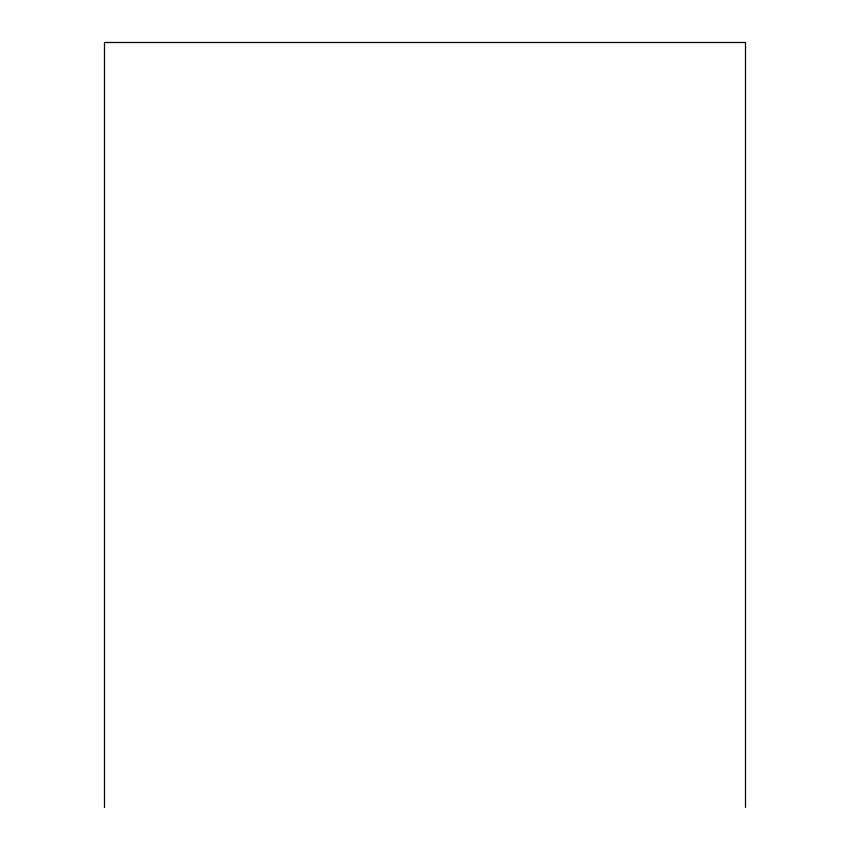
<?xml version="1.0" encoding="UTF-8"?>
<svg xmlns="http://www.w3.org/2000/svg" width="850" height="850" viewBox="0 0 850 850"><rect width="100%" height="100%" fill="white"/><g stroke="black" fill="none" stroke-linecap="round" stroke-linejoin="round"><path stroke-width="1.27" d="M745.503 807.5L745.503 42.5L104.497 42.5L104.497 807.5"/></g></svg>
